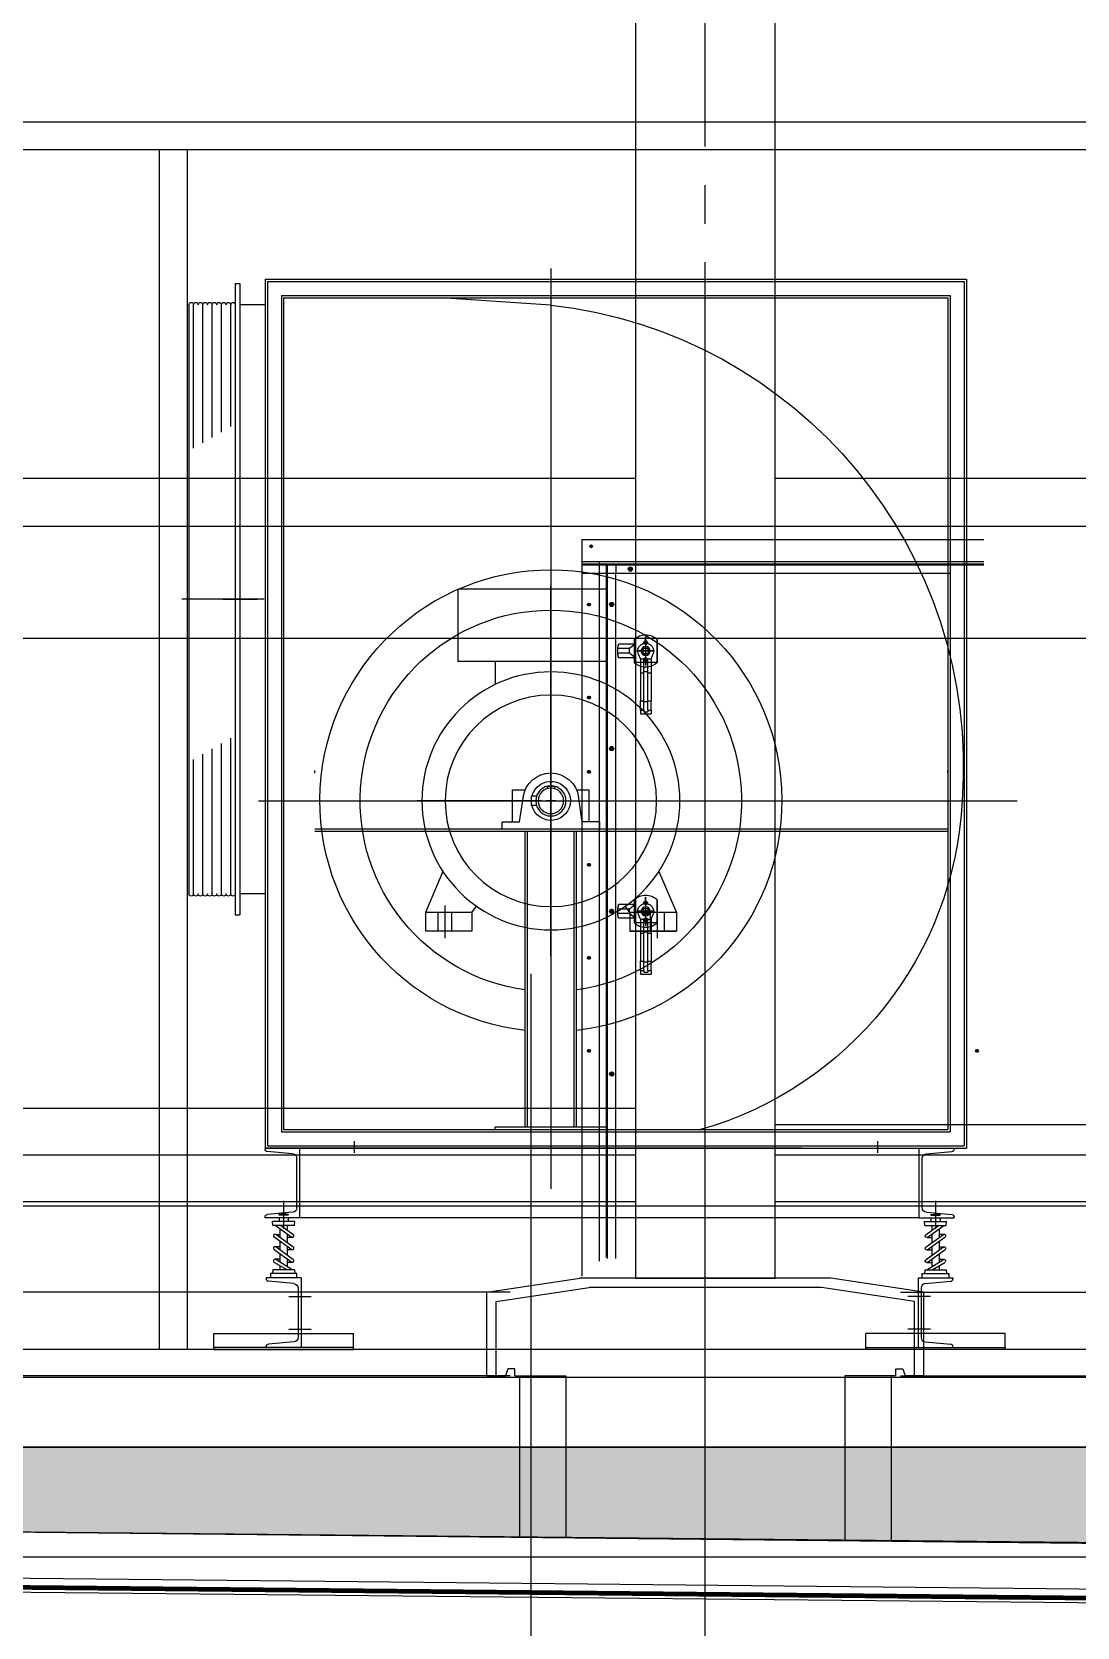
# Model space of a CAD drawing. Header units: millimetres. Extents: x -32710 to 654186, y -254124 to 420220.
# Drawn here: x 280351 to 282600, y 401979 to 405410 of the extents above; entities that cross this region are included whole.
import ezdxf
from ezdxf.xclip import XClip

# ---------------------------------------------------------------- set-up
doc = ezdxf.new("R2010")
doc.units = ezdxf.units.MM
doc.header["$LTSCALE"] = 1000
for name, pattern in [('TPH12-SEC-@E$0$CENTERK3', [2.749, 2.5, -0.083, 0.083, -0.083]), ('TPH12-SEC-@E$0$CENTERK5', [6.916, 6.667, -0.083, 0.083, -0.083]), ('YFM1P-長$0$CENTER', [2, 1.25, -0.25, 0.25, -0.25]), ('YFM1P-長$0$CENTER2', [1.125, 0.75, -0.125, 0.125, -0.125]), ('YFM1P-長$0$HIDDEN', [9.525, 6.35, -3.175])]:
    doc.linetypes.add(name, pattern=pattern)
for name, color, linetype in [('TPH12-SEC-@E$0$H-SIN', 252, 'TPH12-SEC-@E$0$CENTERK5'), ('TPH12-SEC-@E$0$KABE1', 252, 'Continuous'), ('TPH12-SEC-@E$0$KABE3', 252, 'Continuous'), ('TPH12-SEC-@E$0$SIAGE1', 252, 'Continuous'), ('TPH12-SEC-@E$0$SIAGE3', 252, 'Continuous'), ('TPH12-SEC-@E$0$STEEL3', 252, 'Continuous'), ('TPH12-SEC-@E$0$SUGATA3', 252, 'Continuous'), ('YFM1P-長$0$1', 7, 'Continuous'), ('YFM1P-長$0$ASHADE', 7, 'Continuous'), ('YFM1P-長$0$BILLET', 7, 'Continuous'), ('YFM1P-長$0$BOLT', 3, 'Continuous'), ('YFM1P-長$0$DIM', 2, 'Continuous'), ('YFM1P-長$0$DOOR-02-01', 230, 'Continuous'), ('YFM1P-長$0$FAN', 3, 'Continuous'), ('YFM1P-長$0$FLC', 40, 'Continuous'), ('YFM1P-長$0$HANDLE', 6, 'Continuous'), ('YFM1P-長$0$LOCKING', 191, 'Continuous'), ('YFM1P-長$0$M-FOUN', 252, 'Continuous'), ('YFM1P-長$0$MOTOR', 7, 'Continuous'), ('YFM1P-長$0$TYPE14X10', 7, 'Continuous'), ('YFM1P-長$0$外觀', 4, 'Continuous'), ('YFM1P-長$0$彈簧', 161, 'Continuous'), ('YFM1P-長$0$槽鐵', 21, 'Continuous'), ('YFM1P-長$0$腳架', 7, 'Continuous'), ('YFM1P-長$0$虛線', 3, 'YFM1P-長$0$HIDDEN'), ('YFM1P-長$0$輪廓', 4, 'Continuous')]:
    doc.layers.add(name, color=color, linetype=linetype)
doc.layers.add('TPH12-SEC-@E$0$K-SIN', color=252, linetype='TPH12-SEC-@E$0$CENTERK3', plot=False)
doc.styles.add('YFM1P-長$0$aa-txt', font='simplex.shx', dxfattribs={"width": 0.8, "bigfont": 'chineset.shx'})
doc.dimstyles.new('YFM1P-長$0$100-DIM', dxfattribs={"dimscale": 1000, "dimtxt": 0.2, "dimasz": 0.1, "dimexe": 0.1, "dimexo": 0.1, "dimgap": 0.05, "dimtad": 1, "dimdec": 0, "dimzin": 3, "dimdsep": 46, "dimtxsty": 'YFM1P-長$0$aa-txt', "dimblk1": 'YFM1P-長$0$DOT', "dimblk2": 'YFM1P-長$0$DOT', "dimsah": 1, "dimcen": 0, "dimclrd": 256, "dimclre": 256, "dimclrt": 256, "dimadec": 0, "dimazin": 0, "dimtfac": 1, "dimtdec": 0, "dimtix": 1, "dimtmove": 2, "dimatfit": 3, "dimldrblk": 'YFM1P-長$0$DOT', "dimfxl": 1, "dimtvp": 1, "dimtolj": 1, "dimtzin": 0, "dimarcsym": 0})

# ---------------------------------------------------------------- blocks, each defined once
blk = doc.blocks.new('TPH12-SEC-@E')
at = {"layer": 'TPH12-SEC-@E$0$H-SIN'}
blk.add_line((281800, 377500), (281800, 414000), dxfattribs=at)
at = {"layer": 'TPH12-SEC-@E$0$K-SIN'}
blk.add_line((281425, 396200), (281425, 403384.8), dxfattribs=at)
at = {"layer": 'TPH12-SEC-@E$0$KABE1'}
for p, q in [((281330, 402520), (281370, 402520)), ((281390, 402520), (281400, 402520)), ((282210, 402520), (282200, 402520)), ((282270, 402520), (282230, 402520))]:
    blk.add_line(p, q, dxfattribs=at)
for points in [[(281390, 402520), (281390, 402535), (281375, 402535), (281370, 402520)], [(282210, 402520), (282210, 402535), (282225, 402535), (282230, 402520)]]:
    blk.add_lwpolyline(points, dxfattribs=at)
at = {"layer": 'TPH12-SEC-@E$0$KABE3'}
for p, q in [((281350, 402680), (281550, 402710)), ((281350, 402520), (281350, 402680)), ((282050, 402710), (281550, 402710)), ((282250, 402680), (282050, 402710)), ((282250, 402520), (282250, 402680)), ((273330, 402124.7), (291000, 401948))]:
    blk.add_line(p, q, dxfattribs=at)
at = {"layer": 'TPH12-SEC-@E$0$KABE3', "const_width": 10}
blk.add_lwpolyline([(273380, 402134.2), (290953.3, 401958.5)], dxfattribs=at)
at = {"layer": 'TPH12-SEC-@E$0$SIAGE1'}
for p, q in [((281330, 402700), (281530, 402730)), ((282070, 402730), (281530, 402730)), ((282270, 402700), (282070, 402730)), ((281330, 402520), (281330, 402700)), ((282270, 402520), (282270, 402700)), ((281400, 402520), (281400, 402174)), ((282200, 402520), (282200, 402166)), ((273500, 402253), (289700, 402091)), ((273500, 402153), (290830, 401979.7))]:
    blk.add_line(p, q, dxfattribs=at)
at = {"layer": 'TPH12-SEC-@E$0$SIAGE3'}
for p, q in [((281400, 402520), (281500, 402520)), ((281500, 402520), (281500, 402173)), ((282100, 402520), (282100, 402167)), ((282200, 402520), (282100, 402520))]:
    blk.add_line(p, q, dxfattribs=at)
at = {"layer": 'TPH12-SEC-@E$0$STEEL3'}
blk.add_lwpolyline([(281650, 402730), (281950, 402730), (281950, 406700), (281650, 406700)], close=True, dxfattribs=at)
at = {"layer": 'TPH12-SEC-@E$0$SUGATA3'}
for p, q in [((281650, 404450), (274450, 404450)), ((291176, 404450), (281950, 404450)), ((281650, 403095), (274450, 403095)), ((290675, 403060), (281950, 403060)), ((274450, 402995), (281650, 402995)), ((281950, 402995), (290675, 402995)), ((274450, 402895), (281650, 402895)), ((281950, 402895), (290675, 402895)), ((281380, 402700), (274770, 402700)), ((282220, 402700), (290760, 402700)), ((281380, 402520), (274770, 402520)), ((282220, 402520), (290760, 402520))]:
    blk.add_line(p, q, dxfattribs=at)
blk = doc.blocks.new('YFM1P-長$0$A$C107F0088')
at = {"color": 1, "linetype": 'YFM1P-長$0$CENTER', "ltscale": 5}
for p, q in [((25, 160.6), (25, 109.7)), ((25, 151.6), (25, 118.6)), ((8.5, 135.1), (41.5, 135.1)), ((9, 135.1), (41, 135.1))]:
    blk.add_line(p, q, dxfattribs=at)
at = {"layer": 'YFM1P-長$0$1', "linetype": 'Continuous'}
for p, q in [((0, 110.6), (0, 159.6)), ((24.5, 157.1), (24.5, 165.6)), ((25.5, 157.1), (25.5, 165.6)), ((50, 159.6), (50, 110.6)), ((24.5, 113.2), (24.5, 104.6)), ((25.5, 113.2), (25.5, 104.6))]:
    blk.add_line(p, q, dxfattribs=at)
for centre, radius in [((25, 135.1), 10), ((25, 153.1), 3.46), ((25, 153.1), 2), ((25, 117.1), 3.46), ((25, 117.1), 2)]:
    blk.add_circle(centre, radius, dxfattribs=at)
for centre, radius, start, end in [((25, 135.1), 35, 44.4153, 135.5847), ((25, 153.1), 4, 97.1808, 82.8192), ((25, 135.1), 30.5, 89.0607, 90.9393), ((25, 153.4), 3.73, 82.3007, 97.6993), ((25, 135.1), 35, 224.4153, 315.5847), ((25, 117.1), 4, 277.1808, 262.8192), ((25, 116.9), 3.73, 262.3007, 277.6993), ((25, 135.1), 30.5, 269.0607, 270.9393)]:
    blk.add_arc(centre, radius, start, end, dxfattribs=at)
at = {"layer": 'YFM1P-長$0$BILLET'}
for p, q in [((0, 160.1), (0, 110.1)), ((50, 160.1), (50, 110.1)), ((0, 110.1), (50, 110.1))]:
    blk.add_line(p, q, dxfattribs=at)
at = {"layer": 'YFM1P-長$0$BILLET', "color": 1, "linetype": 'YFM1P-長$0$CENTER', "ltscale": 5}
for p, q in [((25, 151.8), (25, 118.4)), ((8.3, 135.1), (41.7, 135.1))]:
    blk.add_line(p, q, dxfattribs=at)
at = {"layer": 'YFM1P-長$0$BOLT', "color": 1, "linetype": 'YFM1P-長$0$CENTER', "ltscale": 1.5}
for p, q in [((25, 144.4), (25, 125.8)), ((34.3, 135.1), (15.7, 135.1))]:
    blk.add_line(p, q, dxfattribs=at)
at = {"layer": 'YFM1P-長$0$DOOR-02-01', "color": 1}
for p, q in [((24, 153.1), (26, 153.1)), ((25, 152.1), (25, 154.1)), ((24, 117.1), (26, 117.1)), ((25, 116.1), (25, 118.1))]:
    blk.add_line(p, q, dxfattribs=at)
at = {"layer": 'YFM1P-長$0$HANDLE', "linetype": 'Continuous'}
for p, q in [((31, 141.1), (19, 141.1)), ((19, 141.1), (19, 129.1)), ((31, 141.1), (31, 129.1)), ((13.2, 118), (9.1, 129.3)), ((13.2, 118), (13.2, 88)), ((20.2, 118), (13.2, 118)), ((31, 129.1), (19, 129.1)), ((20.2, 88), (20.2, 118)), ((29.2, 118), (20.2, 118)), ((29.2, 88), (29.2, 118)), ((36.2, 118), (29.2, 118)), ((36.2, 118), (40.6, 128.5)), ((36.2, 118), (36.2, 88)), ((13.2, 88), (13.2, 28)), ((20.2, 88), (13.2, 88)), ((29.2, 90.9), (20.2, 90.9)), ((20.2, 28), (20.2, 88)), ((29.2, 28), (29.2, 88)), ((36.2, 88), (29.2, 88)), ((36.2, 88), (36.2, 28)), ((13.2, 8), (13.2, 28)), ((20.2, 28), (13.2, 28)), ((13.2, 8), (13.2, 0)), ((20.2, 8), (13.2, 8)), ((20.2, 8), (20.2, 28)), ((29.2, 26.5), (20.2, 26.5)), ((20.2, 8), (20.2, 4)), ((29.2, 4), (20.2, 4)), ((29.2, 8), (29.2, 28)), ((36.2, 28), (29.2, 28)), ((29.2, 8), (29.2, 4)), ((36.2, 8), (29.2, 8)), ((36.2, 8), (36.2, 28)), ((36.2, 8), (36.2, 0)), ((36.2, 0), (13.2, 0))]:
    blk.add_line(p, q, dxfattribs=at)
at = {"layer": 'YFM1P-長$0$HANDLE', "color": 1, "linetype": 'YFM1P-長$0$CENTER', "ltscale": 5}
for p, q in [((25, 154.1), (25, 116.2)), ((43.9, 135.1), (6.1, 135.1))]:
    blk.add_line(p, q, dxfattribs=at)
at = {"layer": 'YFM1P-長$0$HANDLE', "linetype": 'Continuous'}
blk.add_arc((25, 135.1), 17, 336.9092, 200.1986, dxfattribs=at)
at = {"layer": 'YFM1P-長$0$LOCKING'}
for p, q in [((17, 135.1), (19.5, 137.6)), ((19.5, 140.6), (22.5, 140.6)), ((19.5, 137.6), (19.5, 140.6)), ((22.5, 140.6), (25, 143.1)), ((25, 143.1), (27.5, 140.6)), ((27.5, 140.6), (30.5, 140.6)), ((30.5, 140.6), (30.5, 137.6)), ((30.5, 137.6), (33, 135.1)), ((47.4, 150.1), (59.6, 140.1)), ((47.4, 150.1), (83.1, 150.1)), ((59.6, 140.1), (84.8, 140.1)), ((84.8, 140.1), (83.1, 150.1)), ((17, 135.1), (19.5, 132.6)), ((19.5, 132.6), (19.5, 129.6)), ((19.5, 129.6), (22.5, 129.6)), ((22.5, 129.6), (25, 127.1)), ((25, 127.1), (27.5, 129.6)), ((27.5, 129.6), (30.5, 129.6)), ((30.5, 132.6), (33, 135.1)), ((30.5, 129.6), (30.5, 132.6)), ((47.4, 120.1), (59.6, 130.1)), ((47.4, 120.1), (83.1, 120.1)), ((59.6, 130.1), (84.8, 130.1)), ((83.1, 120.1), (84.8, 130.1))]:
    blk.add_line(p, q, dxfattribs=at)
at = {"layer": 'YFM1P-長$0$LOCKING', "color": 1, "linetype": 'YFM1P-長$0$CENTER', "ltscale": 8}
blk.add_line((6.1, 135.1), (43.9, 135.1), dxfattribs=at)
at = {"layer": 'YFM1P-長$0$LOCKING'}
for radius, start, end in [(35, 351.7868, 8.2132), (60, 4.7802, 14.4775), (60, 355.2198, 4.7802), (60, 345.5225, 355.2198)]:
    blk.add_arc((25, 135.1), radius, start, end, dxfattribs=at)
blk = doc.blocks.new('YFM1P-長$0$FLC-1000')
at = {"layer": 'YFM1P-長$0$FLC'}
for p, q in [((50, 633.5), (50, -633.5)), ((150, 633.5), (150, -633.5))]:
    blk.add_line(p, q, dxfattribs=at)
at = {"layer": 'YFM1P-長$0$FLC', "color": 1}
for p, q in [((60, 371.4), (60, 633.5)), ((80, 359.8), (80, 633.5)), ((100, 348.3), (100, 633.5)), ((120, 336.7), (120, 633.5)), ((140, 325.2), (140, 633.5)), ((60, -633.5), (60, -298.6)), ((80, -633.5), (80, -310.2)), ((100, -633.5), (100, -321.7)), ((120, -633.5), (120, -333.3)), ((140, -633.5), (140, -344.8))]:
    blk.add_line(p, q, dxfattribs=at)
at = {"layer": 'YFM1P-長$0$FLC', "color": 1, "linetype": 'YFM1P-長$0$CENTER', "ltscale": 5}
blk.add_line((-11.8, 0), (165.1, 0), dxfattribs=at)
at = {"layer": 'YFM1P-長$0$FLC'}
for centre, start, end in [((55, 633.5), 0, 180), ((65, 633.5), 0, 180), ((75, 633.5), 0, 180), ((85, 633.5), 0, 180), ((95, 633.5), 0, 180), ((105, 633.5), 0, 180), ((115, 633.5), 0, 180), ((125, 633.5), 0, 180), ((135, 633.5), 0, 180), ((145, 633.5), 0, 180), ((145, 633.5), 0, 180), ((145, 633.5), 0, 180), ((145, 633.5), 0, 180), ((145, 633.5), 0, 180), ((145, 633.5), 0, 180), ((145, 633.5), 0, 180), ((145, 633.5), 0, 180), ((145, 633.5), 0, 180), ((145, 633.5), 0, 180), ((145, 633.5), 0, 180), ((145, 633.5), 0, 180), ((55, -633.5), 180, 0), ((65, -633.5), 180, 0), ((75, -633.5), 180, 0), ((85, -633.5), 180, 0), ((95, -633.5), 180, 0), ((105, -633.5), 180, 0), ((115, -633.5), 180, 0), ((125, -633.5), 180, 0), ((135, -633.5), 180, 0), ((145, -633.5), 180, 0), ((145, -633.5), 180, 0), ((145, -633.5), 180, 0), ((145, -633.5), 180, 0), ((145, -633.5), 180, 0), ((145, -633.5), 180, 0), ((145, -633.5), 180, 0), ((145, -633.5), 180, 0), ((145, -633.5), 180, 0), ((145, -633.5), 180, 0), ((145, -633.5), 180, 0), ((145, -633.5), 180, 0)]:
    blk.add_arc(centre, 5, start, end, dxfattribs=at)
blk = doc.blocks.new('YFM1P-長$0$A$C6FDA1122')
at = {"color": 1, "linetype": 'YFM1P-長$0$CENTER', "ltscale": 100}
for p, q in [((1003.5, 1979.3), (1003.5, 0)), ((1632.6, 834.2), (0, 834.2))]:
    blk.add_line(p, q, dxfattribs=at)
at = {"layer": 'YFM1P-長$0$FAN'}
blk.add_line((1003.5, 1900.4), (1239.8, 1916.2), dxfattribs=at)
at = {"layer": 'YFM1P-長$0$FAN', "color": 0, "linetype": 'YFM1P-長$0$CENTER', "ltscale": 5}
blk.add_line((1634.9, 1267.2), (1709.6, 1267.2), dxfattribs=at)
at = {"layer": 'YFM1P-長$0$FAN', "color": 0}
blk.add_line((1682.5, 589.4), (1672.5, 589.4), dxfattribs=at)
at = {"layer": 'YFM1P-長$0$FAN'}
for centre, radius, start, end in [((1114.6, 907.8), 998.8, 96.386, 184.2147), ((1003.5, 834.2), 497, 276.3534, 263.6466), ((1003.5, 834.2), 410.3, 277.7039, 262.2961), ((891.6, 872.2), 774, 182.803, 254.2781)]:
    blk.add_arc(centre, radius, start, end, dxfattribs=at)
at = {"layer": 'YFM1P-長$0$MOTOR'}
for p, q in [((883.5, 1289.2), (883.5, 1084.4)), ((883.5, 1289.2), (1203.5, 1289.2)), ((1203.5, 1289.2), (1203.5, 1134.2)), ((883.5, 1134.2), (1203.5, 1134.2)), ((1123.5, 1134.2), (1123.5, 1084.4)), ((771.1, 682.5), (733.5, 594.2)), ((1235.9, 682.5), (1273.5, 594.2)), ((833.5, 554.2), (733.5, 554.2)), ((1173.5, 554.2), (1273.5, 554.2))]:
    blk.add_line(p, q, dxfattribs=at)
at = {"layer": 'YFM1P-長$0$MOTOR', "color": 1, "linetype": 'YFM1P-長$0$CENTER', "ltscale": 50}
blk.add_line((1003.5, 501), (1003.5, 1297.4), dxfattribs=at)
at = {"layer": 'YFM1P-長$0$MOTOR'}
for radius in [277.5, 227.5]:
    blk.add_circle((1003.5, 834.2), radius, dxfattribs=at)
at = {"layer": 'YFM1P-長$0$外觀'}
for p, q in [((109.5, 1956.2), (109.5, 87.2)), ((1618.5, 1956.2), (109.5, 1956.2)), ((1618.5, 1956.2), (1618.5, 87.2)), ((114.5, 1951.2), (114.5, 92.2)), ((1613.5, 1951.2), (114.5, 1951.2)), ((1613.5, 1951.2), (1613.5, 92.2)), ((1682.5, 1947.2), (1672.5, 1947.2)), ((1672.5, 1947.2), (1672.5, 589.4)), ((1682.5, 1947.2), (1682.5, 589.4)), ((144.5, 1921.2), (144.5, 122.2)), ((1583.5, 1921.2), (144.5, 1921.2)), ((149.5, 1916.2), (149.5, 127.2)), ((1578.5, 1916.2), (149.5, 1916.2)), ((1578.5, 1916.2), (1578.5, 127.2)), ((1583.5, 1921.2), (1583.5, 122.2)), ((1672.5, 1901.7), (1618.5, 1901.7)), ((948.3, 857.8), (921, 857.8)), ((921, 789.2), (921, 857.8)), ((1011.5, 865.5), (995.5, 865.5)), ((995.5, 865.5), (995.5, 860.5)), ((1011.5, 865.5), (1011.5, 860.5)), ((1086, 857.8), (1058.7, 857.8)), ((1086, 789.2), (1086, 857.8)), ((936, 789.2), (944.4, 844.5)), ((1034.4, 844.2), (1045.5, 844.2)), ((1034.4, 824.2), (1045.5, 824.2)), ((1045.5, 824.2), (1045.5, 844.2)), ((1071, 789.2), (1062.6, 844.5)), ((898.5, 789.2), (936, 789.2)), ((898.5, 774.2), (898.5, 789.2)), ((1108.5, 789.2), (1071, 789.2)), ((1108.5, 774.2), (1108.5, 789.2)), ((1511.5, 774.2), (149.5, 774.2)), ((1511.5, 769.2), (149.5, 769.2)), ((948.5, 132.2), (948.5, 769.2)), ((953.5, 132.2), (953.5, 769.2)), ((1053.5, 132.2), (1053.5, 769.2)), ((1058.5, 132.2), (1058.5, 769.2)), ((1672.5, 634.7), (1618.5, 634.7)), ((733.5, 594.2), (733.5, 554.2)), ((733.5, 594.2), (833.5, 594.2)), ((775, 609.2), (775, 539.2)), ((833.5, 594.2), (843.1, 607.7)), ((833.5, 594.2), (833.5, 554.2)), ((1173.5, 594.2), (1163.9, 607.7)), ((1173.5, 594.2), (1273.5, 594.2)), ((1173.5, 594.2), (1173.5, 554.2)), ((1232, 609.2), (1232, 539.2)), ((1273.5, 594.2), (1273.5, 554.2)), ((733.5, 554.2), (833.5, 554.2)), ((1173.5, 554.2), (1273.5, 554.2)), ((1583.5, 122.2), (144.5, 122.2)), ((1578.5, 127.2), (149.5, 127.2)), ((883.5, 132.2), (1123.5, 132.2)), ((883.5, 127.2), (883.5, 132.2)), ((1123.5, 127.2), (883.5, 127.2)), ((1123.5, 127.2), (1123.5, 132.2)), ((1618.5, 87.2), (109.5, 87.2)), ((1613.5, 92.2), (114.5, 92.2))]:
    blk.add_line(p, q, dxfattribs=at)
at = {"layer": 'YFM1P-長$0$外觀', "linetype": 'YFM1P-長$0$HIDDEN', "ltscale": 50}
for p, q in [((760, 594.2), (760, 554.2)), ((790, 594.2), (790, 554.2)), ((1217, 594.2), (1217, 554.2)), ((1247, 594.2), (1247, 554.2))]:
    blk.add_line(p, q, dxfattribs=at)
at = {"layer": 'YFM1P-長$0$外觀', "color": 0}
for p, q in [((301, 102.2), (301, 77.2)), ((1427, 102.2), (1427, 77.2))]:
    blk.add_line(p, q, dxfattribs=at)
at = {"layer": 'YFM1P-長$0$外觀'}
for radius in [32.5, 27.5]:
    blk.add_circle((1003.5, 834.2), radius, dxfattribs=at)
for radius, start, end in [(60, 7.3028, 172.6972), (42, 13.7741, 346.2259)]:
    blk.add_arc((1003.5, 834.2), radius, start, end, dxfattribs=at)
at = {"layer": 'YFM1P-長$0$槽鐵', "color": 1}
for p, q in [((1003.5, 854.2), (1003.5, 1121.7)), ((983.5, 834.2), (716, 834.2)), ((993.5, 834.2), (1013.5, 834.2)), ((1003.5, 824.2), (1003.5, 844.2)), ((1023.5, 834.2), (1291, 834.2)), ((1003.5, 814.2), (1003.5, 546.7))]:
    blk.add_line(p, q, dxfattribs=at)
at = {"layer": 'YFM1P-長$0$腳架', "color": 0}
for p, q in [((149.5, 894.2), (149.5, 899.2)), ((1511.5, 894.2), (1511.5, 899.2))]:
    blk.add_line(p, q, dxfattribs=at)
blk = doc.blocks.new('YFM1P-長$0$1')
at = {"layer": 'YFM1P-長$0$槽鐵'}
for p, q in [((0, 150), (0, 0)), ((0, 150), (75, 150)), ((15.6, 137.8), (70.4, 142.6)), ((75, 150), (75, 147.6)), ((6.5, 127.8), (6.5, 22.2)), ((0, 0), (75, 0)), ((15.6, 12.2), (70.4, 7.4)), ((75, 0), (75, 2.4))]:
    blk.add_line(p, q, dxfattribs=at)
for centre, radius, start, end in [((16.5, 127.8), 10, 95, 180), ((70, 147.6), 5, 275, 360), ((16.5, 22.2), 10, 180, 265), ((70, 2.4), 5, 0, 85)]:
    blk.add_arc(centre, radius, start, end, dxfattribs=at)
blk = doc.blocks.new('YFM1P-長$0$A$C26CC2670')
at = {"xscale": -1}
blk.add_blockref('YFM1P-長$0$1', (75, 0), dxfattribs=at)
blk = doc.blocks.new('YFM1P-長$0$A$C24910D2F')
at = {"layer": 'YFM1P-長$0$DIM', "linetype": 'YFM1P-長$0$CENTER2'}
for p, q in [((160.8, 114), (209.4, 114)), ((160.8, 44), (209.4, 44))]:
    blk.add_line(p, q, dxfattribs=at)
at = {"layer": 'YFM1P-長$0$槽鐵'}
for p, q in [((0, 34), (300, 34)), ((0, 4), (0, 34)), ((0, 4), (0, 0)), ((0, 0), (300, 0)), ((300, 4), (300, 34)), ((300, 0), (300, 4))]:
    blk.add_line(p, q, dxfattribs=at)
at = {"layer": 'YFM1P-長$0$虛線', "ltscale": 100}
for p, q in [((150, 4), (0, 4)), ((300, 4), (150, 4))]:
    blk.add_line(p, q, dxfattribs=at)
at = {"layer": 'YFM1P-長$0$ASHADE', "color": 4}
blk.add_blockref('YFM1P-長$0$A$C26CC2670', (112.5, 4), dxfattribs=at)
blk = doc.blocks.new('YFM1P-長$0$A$C05871275')
for p, q in [((11.6, 93.6), (20.7, 93.6)), ((46.3, 87), (36.5, 87))]:
    blk.add_line(p, q)
at = {"layer": 'YFM1P-長$0$DIM'}
blk.add_line((28.6, 165.5), (28.6, 105.5), dxfattribs=at)
at = {"layer": 'YFM1P-長$0$彈簧', "color": 0}
for p, q in [((31.6, 139), (25.6, 139)), ((25.6, 139), (25.6, 136)), ((31.6, 139), (31.6, 136)), ((5.6, 113), (4.7, 121)), ((52.4, 121), (4.7, 121)), ((51.6, 113), (5.6, 113)), ((47.1, 121), (10.1, 121)), ((46.3, 87), (10.4, 113)), ((38.6, 136), (18.6, 136)), ((18.6, 135), (18.6, 136)), ((38.6, 135), (18.6, 135)), ((38.6, 129), (18.6, 129)), ((18.6, 129), (18.6, 121)), ((20.7, 105.6), (20.7, 87)), ((48.6, 93.6), (22.1, 113)), ((36.5, 113), (36.5, 102.5)), ((38.6, 136), (38.6, 135)), ((38.6, 129), (38.6, 121)), ((51.6, 113), (52.4, 121)), ((46.3, 60), (8.5, 87.4)), ((48.6, 66.6), (11.6, 93.6)), ((20.7, 78.6), (20.7, 60)), ((36.5, 94.1), (36.5, 75.5)), ((46.3, 33), (8.5, 60.4)), ((20.7, 67), (10.1, 67)), ((20.7, 40), (10.1, 40)), ((48.6, 39.6), (11.6, 66.6)), ((46.9, 17.5), (11.6, 39.6)), ((20.7, 51.6), (20.7, 34)), ((36.5, 67.1), (36.5, 48.5)), ((47.1, 60), (36.5, 60)), ((36.5, 40.1), (36.5, 24.1)), ((36.6, 40), (36.5, 40)), ((57.2, 9.5), (0, 9.5)), ((0, 9.5), (0, 0)), ((5.6, 17.5), (4.7, 9.5)), ((51.6, 17.5), (5.6, 17.5)), ((36, 17.5), (8.5, 33.4)), ((47.1, 9.5), (10.1, 9.5)), ((44.2, 9.5), (13, 9.5)), ((20.7, 26.4), (20.7, 17.5)), ((47.1, 33), (36.5, 33)), ((51.6, 17.5), (52.4, 9.5)), ((57.2, 0), (57.2, 9.5)), ((57.2, 0), (0, 0))]:
    blk.add_line(p, q, dxfattribs=at)
for centre, start, end in [((10.1, 90.5), 63.7999, 243.7999), ((47.1, 90.5), 270, 63.7999), ((10.1, 63.5), 63.7999, 243.7999), ((10.1, 36.5), 63.7999, 243.7999), ((47.1, 63.5), 270, 63.7999), ((47.1, 36.5), 270, 63.7999)]:
    blk.add_arc(centre, 3.5, start, end, dxfattribs=at)
blk = doc.blocks.new('YFM1P-長$0$A$C72860088')
at = {"color": 1, "xscale": -1}
for name, p in [('YFM1P-長$0$A$C05871275', (178.6, 154)), ('YFM1P-長$0$A$C24910D2F', (300, 0))]:
    blk.add_blockref(name, p, dxfattribs=at)
blk = doc.blocks.new('YFM1P-長$0$hjk')
at = {"layer": 'YFM1P-長$0$槽鐵'}
for p, q in [((-602603.5, -297882.4), (-602603.5, -297884.9)), ((-602528.5, -297882.4), (-602603.5, -297882.4)), ((-602528.5, -298032.4), (-602528.5, -297882.4)), ((-602276, -297882.4), (-601196, -297882.4)), ((-601196, -298032.4), (-601196, -297882.4)), ((-601196, -297882.4), (-601121, -297882.4)), ((-601121, -297882.4), (-601121, -297884.9)), ((-602544.1, -297894.6), (-602598.9, -297889.8)), ((-602535, -298010.3), (-602535, -297904.6)), ((-601189.5, -298010.3), (-601189.5, -297904.6)), ((-601180.3, -297894.6), (-601125.5, -297889.8)), ((-602544.1, -298020.2), (-602598.9, -298025)), ((-601180.3, -298020.2), (-601125.5, -298025)), ((-602603.5, -298032.4), (-602603.5, -298030)), ((-602528.5, -298032.4), (-602603.5, -298032.4)), ((-602528.5, -298032.4), (-601196, -298032.4)), ((-601196, -298032.4), (-601121, -298032.4)), ((-601121, -298032.4), (-601121, -298030))]:
    blk.add_line(p, q, dxfattribs=at)
for centre, radius, start, end in [((-602598.5, -297884.9), 5, 180, 265), ((-601126, -297884.9), 5, 275, 0), ((-602545, -297904.6), 10, 0, 85), ((-601179.5, -297904.6), 10, 95, 180), ((-602598.5, -298030), 5, 95, 180), ((-602545, -298010.3), 10, 275, 0), ((-601179.5, -298010.3), 10, 180, 265), ((-601126, -298030), 5, 0, 85)]:
    blk.add_arc(centre, radius, start, end, dxfattribs=at)
at = {"layer": 'YFM1P-長$0$FLC'}
blk.add_blockref('YFM1P-長$0$FLC-1000', (-601107, -296701.9), dxfattribs=at)
at = {"layer": 'YFM1P-長$0$輪廓'}
for name, p in [('YFM1P-長$0$A$C6FDA1122', (-602739.5, -297969.6)), ('YFM1P-長$0$A$C72860088', (-601311, -298315.4))]:
    blk.add_blockref(name, p, dxfattribs=at)
at = {"layer": 'YFM1P-長$0$輪廓', "xscale": -1}
blk.add_blockref('YFM1P-長$0$A$C72860088', (-602413.5, -298315.4), dxfattribs=at)
blk = doc.blocks.new('YFM1P-長$0$A$C8d85a92e')
at = {"layer": 'YFM1P-長$0$TYPE14X10', "color": 22}
for p, q in [((10850, 2850), (250, 2850)), ((10790, 2790), (250, 2790)), ((2750, 2790), (2750, 210)), ((2810, 2790), (2810, 210)), ((2810, 2190), (2810, 2070)), ((3659.6, 1952.5), (4524.6, 1952.5)), ((3659.6, 1952.5), (3659.6, 1897.5)), ((3659.6, 1937.5), (3659.6, 367.5)), ((3678.6, 1937.5), (3676.1, 1937.5)), ((3679.1, 1937.5), (3680.1, 1937.5)), ((3679.6, 1938.5), (3679.6, 1941)), ((3679.6, 1937), (3679.6, 1938)), ((3679.6, 1936.5), (3679.6, 1934)), ((3680.6, 1937.5), (3683.1, 1937.5)), ((3659.6, 1905), (4524.6, 1905)), ((3659.6, 1899.5), (4524.6, 1899.5)), ((3659.6, 1897.5), (3732.6, 1897.5)), ((3659.6, 1897.5), (4524.6, 1897.5)), ((3697.1, 400), (3697.1, 1905)), ((3712.6, 407.5), (3712.6, 1897.5)), ((3714.6, 405.5), (3714.6, 1899.5)), ((3714.6, 1899.5), (3714.6, 1897.5)), ((3732.6, 1897.5), (3732.6, 1879.5)), ((3762.6, 1888.5), (3758.6, 1888.5)), ((3763.1, 1888.5), (3764.1, 1888.5)), ((3763.6, 1889.5), (3763.6, 1893.5)), ((3763.6, 1888), (3763.6, 1889)), ((3763.6, 1887.5), (3763.6, 1883.5)), ((3764.6, 1888.5), (3768.6, 1888.5)), ((3659.6, 1879.5), (4451.6, 1879.5)), ((3732.6, 405.5), (3732.6, 1879.5)), ((3673.6, 1812.5), (3671.1, 1812.5)), ((3675.1, 1812.5), (3674.1, 1812.5)), ((3674.6, 1813.5), (3674.6, 1816)), ((3674.6, 1813), (3674.6, 1812)), ((3674.6, 1811.5), (3674.6, 1809)), ((3675.6, 1812.5), (3678.1, 1812.5)), ((3722.6, 1812.5), (3718.6, 1812.5)), ((3724.1, 1812.5), (3723.1, 1812.5)), ((3723.6, 1813.5), (3723.6, 1817.5)), ((3723.6, 1813), (3723.6, 1812)), ((3723.6, 1811.5), (3723.6, 1807.5)), ((3724.6, 1812.5), (3728.6, 1812.5)), ((3674.6, 1613.5), (3674.6, 1616)), ((3674.6, 1613), (3674.6, 1612)), ((3673.6, 1612.5), (3671.1, 1612.5)), ((3675.1, 1612.5), (3674.1, 1612.5)), ((3674.6, 1611.5), (3674.6, 1609)), ((3675.6, 1612.5), (3678.1, 1612.5)), ((3722.6, 1502.5), (3718.6, 1502.5)), ((3724.1, 1502.5), (3723.1, 1502.5)), ((3723.6, 1503.5), (3723.6, 1507.5)), ((3723.6, 1503), (3723.6, 1502)), ((3723.6, 1501.5), (3723.6, 1497.5)), ((3724.6, 1502.5), (3728.6, 1502.5)), ((3673.6, 1452.5), (3671.1, 1452.5)), ((3675.1, 1452.5), (3674.1, 1452.5)), ((3674.6, 1453.5), (3674.6, 1456)), ((3674.6, 1453), (3674.6, 1452)), ((3674.6, 1451.5), (3674.6, 1449)), ((3675.6, 1452.5), (3678.1, 1452.5)), ((3673.6, 1252.5), (3671.1, 1252.5)), ((3675.1, 1252.5), (3674.1, 1252.5)), ((3674.6, 1253.5), (3674.6, 1256)), ((3674.6, 1253), (3674.6, 1252)), ((3674.6, 1251.5), (3674.6, 1249)), ((3675.6, 1252.5), (3678.1, 1252.5)), ((3722.6, 1152.5), (3718.6, 1152.5)), ((3724.1, 1152.5), (3723.1, 1152.5)), ((3723.6, 1153.5), (3723.6, 1157.5)), ((3723.6, 1153), (3723.6, 1152)), ((3723.6, 1151.5), (3723.6, 1147.5)), ((3724.6, 1152.5), (3728.6, 1152.5)), ((3673.6, 1052.5), (3671.1, 1052.5)), ((3675.1, 1052.5), (3674.1, 1052.5)), ((3674.6, 1053.5), (3674.6, 1056)), ((3674.6, 1053), (3674.6, 1052)), ((3674.6, 1051.5), (3674.6, 1049)), ((3675.6, 1052.5), (3678.1, 1052.5)), ((3673.6, 852.5), (3671.1, 852.5)), ((3673.6, 852.5), (3671.1, 852.5)), ((3675.1, 852.5), (3674.1, 852.5)), ((3675.1, 852.5), (3674.1, 852.5)), ((3674.6, 853.5), (3674.6, 856)), ((3674.6, 853.5), (3674.6, 856)), ((3674.6, 853), (3674.6, 852)), ((3674.6, 853), (3674.6, 852)), ((3674.6, 851.5), (3674.6, 849)), ((3674.6, 851.5), (3674.6, 849)), ((3675.6, 852.5), (3678.1, 852.5)), ((3675.6, 852.5), (3678.1, 852.5)), ((4508.6, 852.5), (4506.1, 852.5)), ((4509.1, 852.5), (4510.1, 852.5)), ((4509.6, 853.5), (4509.6, 856)), ((4509.6, 852), (4509.6, 853)), ((4509.6, 851.5), (4509.6, 849)), ((4510.6, 852.5), (4513.1, 852.5)), ((3722.6, 802.5), (3718.6, 802.5)), ((3724.1, 802.5), (3723.1, 802.5)), ((3723.6, 803.5), (3723.6, 807.5)), ((3723.6, 803), (3723.6, 802)), ((3723.6, 801.5), (3723.6, 797.5)), ((3724.6, 802.5), (3728.6, 802.5)), ((10790, 210), (250, 210)), ((10790, 210), (250, 210)), ((10850, 150), (250, 150)), ((10850, 150), (250, 150)), ((10825, 0), (275, 0))]:
    blk.add_line(p, q, dxfattribs=at)
for centre, radius in [((3679.6, 1937.5), 3), ((3763.6, 1888.5), 4.5), ((3763.6, 1888.5), 3), ((3674.6, 1812.5), 3), ((3723.6, 1812.5), 4.5), ((3723.6, 1812.5), 3), ((3674.6, 1612.5), 3), ((3723.6, 1502.5), 4.5), ((3723.6, 1502.5), 3), ((3674.6, 1452.5), 3), ((3674.6, 1252.5), 3), ((3723.6, 1152.5), 4.5), ((3723.6, 1152.5), 3), ((3674.6, 1052.5), 3), ((3674.6, 852.5), 3), ((3674.6, 852.5), 3), ((4509.6, 852.5), 3), ((3723.6, 802.5), 4.5), ((3723.6, 802.5), 3)]:
    blk.add_circle(centre, radius, dxfattribs=at)
at = {"layer": 'YFM1P-長$0$TYPE14X10', "color": 22, "xscale": -1}
for name, p in [('YFM1P-長$0$hjk', (-598143.3, 298525.4)), ('YFM1P-長$0$A$C107F0088', (3821.6, 1577.3)), ('YFM1P-長$0$A$C107F0088', (3821.6, 1017.3))]:
    blk.add_blockref(name, p, dxfattribs=at)
blk = doc.blocks.new('YFM1P-長$0$DOT')
at = {"color": 0}
blk.add_line((-1, 0), (1, 0), dxfattribs=at)
at = {"color": 2, "const_width": 0.5}
blk.add_lwpolyline([(-0.25, 0, 1), (0.25, 0, 1)], format="xyb", close=True, dxfattribs=at)
blk = doc.blocks.new('*D2966')
at = {"layer": 'DEFPOINTS', "color": 0, "transparency": 16777216}
for p in [(277811.7, 404106.5), (292343.4, 401950), (294492.3, 401950)]:
    blk.add_point(p, dxfattribs=at)
at = {"layer": 'YFM1P-長$0$M-FOUN', "lineweight": -2, "transparency": 16777216}
for p, q in [((277911.7, 404106.5), (294592.3, 404106.5)), ((294492.3, 404006.5), (294492.3, 402050)), ((292443.4, 401950), (294592.3, 401950))]:
    blk.add_line(p, q, dxfattribs=at)
at = {"layer": 'YFM1P-長$0$M-FOUN', "lineweight": -2, "transparency": 16777216, "xscale": 100, "yscale": 100, "zscale": 100}
for p, rotation in [((294492.3, 404106.5), 90), ((294492.3, 401950), 270)]:
    blk.add_blockref('YFM1P-長$0$DOT', p, dxfattribs=dict(at, rotation=rotation))
at = {"layer": 'YFM1P-長$0$M-FOUN', "transparency": 16777216, "insert": (294342.3, 403028.3), "char_height": 200, "attachment_point": 5, "rotation": 90, "style": 'YFM1P-長$0$aa-txt'}
blk.add_mtext('\\A1;2157', dxfattribs=at)
blk = doc.blocks.new('*D2967')
at = {"layer": 'DEFPOINTS', "color": 0, "transparency": 16777216}
for p in [(276450, 404347.7), (293103.7, 401950), (295252.7, 401950)]:
    blk.add_point(p, dxfattribs=at)
at = {"layer": 'YFM1P-長$0$M-FOUN', "lineweight": -2, "transparency": 16777216}
for p, q in [((276550, 404347.7), (295352.7, 404347.7)), ((295252.7, 404247.7), (295252.7, 402050)), ((293203.7, 401950), (295352.7, 401950))]:
    blk.add_line(p, q, dxfattribs=at)
at = {"layer": 'YFM1P-長$0$M-FOUN', "lineweight": -2, "transparency": 16777216, "xscale": 100, "yscale": 100, "zscale": 100}
for p, rotation in [((295252.7, 404347.7), 90), ((295252.7, 401950), 270)]:
    blk.add_blockref('YFM1P-長$0$DOT', p, dxfattribs=dict(at, rotation=rotation))
at = {"layer": 'YFM1P-長$0$M-FOUN', "transparency": 16777216, "insert": (295102.7, 403148.8), "char_height": 200, "attachment_point": 5, "rotation": 90, "style": 'YFM1P-長$0$aa-txt'}
blk.add_mtext('\\A1;2398', dxfattribs=at)
blk = doc.blocks.new('YFM1P-長')
at = {"layer": 'YFM1P-長$0$M-FOUN'}
h = blk.add_hatch(dxfattribs=at)
h.set_pattern_fill('AR-CONC', color=252)
h.paths.add_polyline_path([(289025, 402366.5), (289025, 402091.5), (277149.8, 402216.5), (277150, 402366.5)])
h = blk.add_hatch(dxfattribs=at)
h.set_pattern_fill('AR-CONC', color=252)
h.paths.add_polyline_path([(289025, 402366.5), (289025, 402091.5), (277149.8, 402216.5), (277150, 402366.5)])
h = blk.add_hatch(dxfattribs=at)
h.set_pattern_fill('AR-CONC', color=252)
h.paths.add_polyline_path([(289025, 402366.5), (289025, 402091.5), (277149.8, 402216.5), (277150, 402366.5)])
at = {"layer": 'YFM1P-長$0$M-FOUN', "color": 4}
for p, q in [((290800, 402885), (272800, 402885)), ((290800, 402130), (272762.9, 402130))]:
    blk.add_line(p, q, dxfattribs=at)
at = {"layer": 'YFM1P-長$0$M-FOUN', "color": 252}
blk.add_lwpolyline([(289025, 402366.5), (289025, 402091.5), (277149.8, 402216.5), (277150, 402366.5), (289025, 402366.5)], dxfattribs=at)
at = {"layer": 'YFM1P-長$0$M-FOUN'}
blk.add_blockref('YFM1P-長$0$A$C8d85a92e', (277875, 402366.5), dxfattribs=at)
for base, p1, p2, picture, middle in [((295252.7, 401950), (276450, 404347.7), (293103.7, 401950), '*D2967', (295102.7, 403148.8)), ((294492.3332, 401950), (277811.6504, 404106.5196), (292343.3588, 401950), '*D2966', (294342.3332, 403028.2598))]:
    dim = blk.add_linear_dim(base=base, p1=p1, p2=p2, angle=90, dimstyle='YFM1P-長$0$100-DIM', override={"dimfxl": 300}, dxfattribs=at)
    dim.commit()
    dim.dimension.update_dxf_attribs({"geometry": picture, "text_midpoint": middle})

msp = doc.modelspace()

# ---------------------------------------------------------------- block references
msp.add_blockref('TPH12-SEC-@E', (0, 0))
ref = msp.add_blockref('YFM1P-長', (0, 0))
XClip(ref).set_block_clipping_path([(188201.2783815574, 355635.7797075855), (305020.60558715, 413217.0386999981)])

doc.saveas('drawing.dxf')
